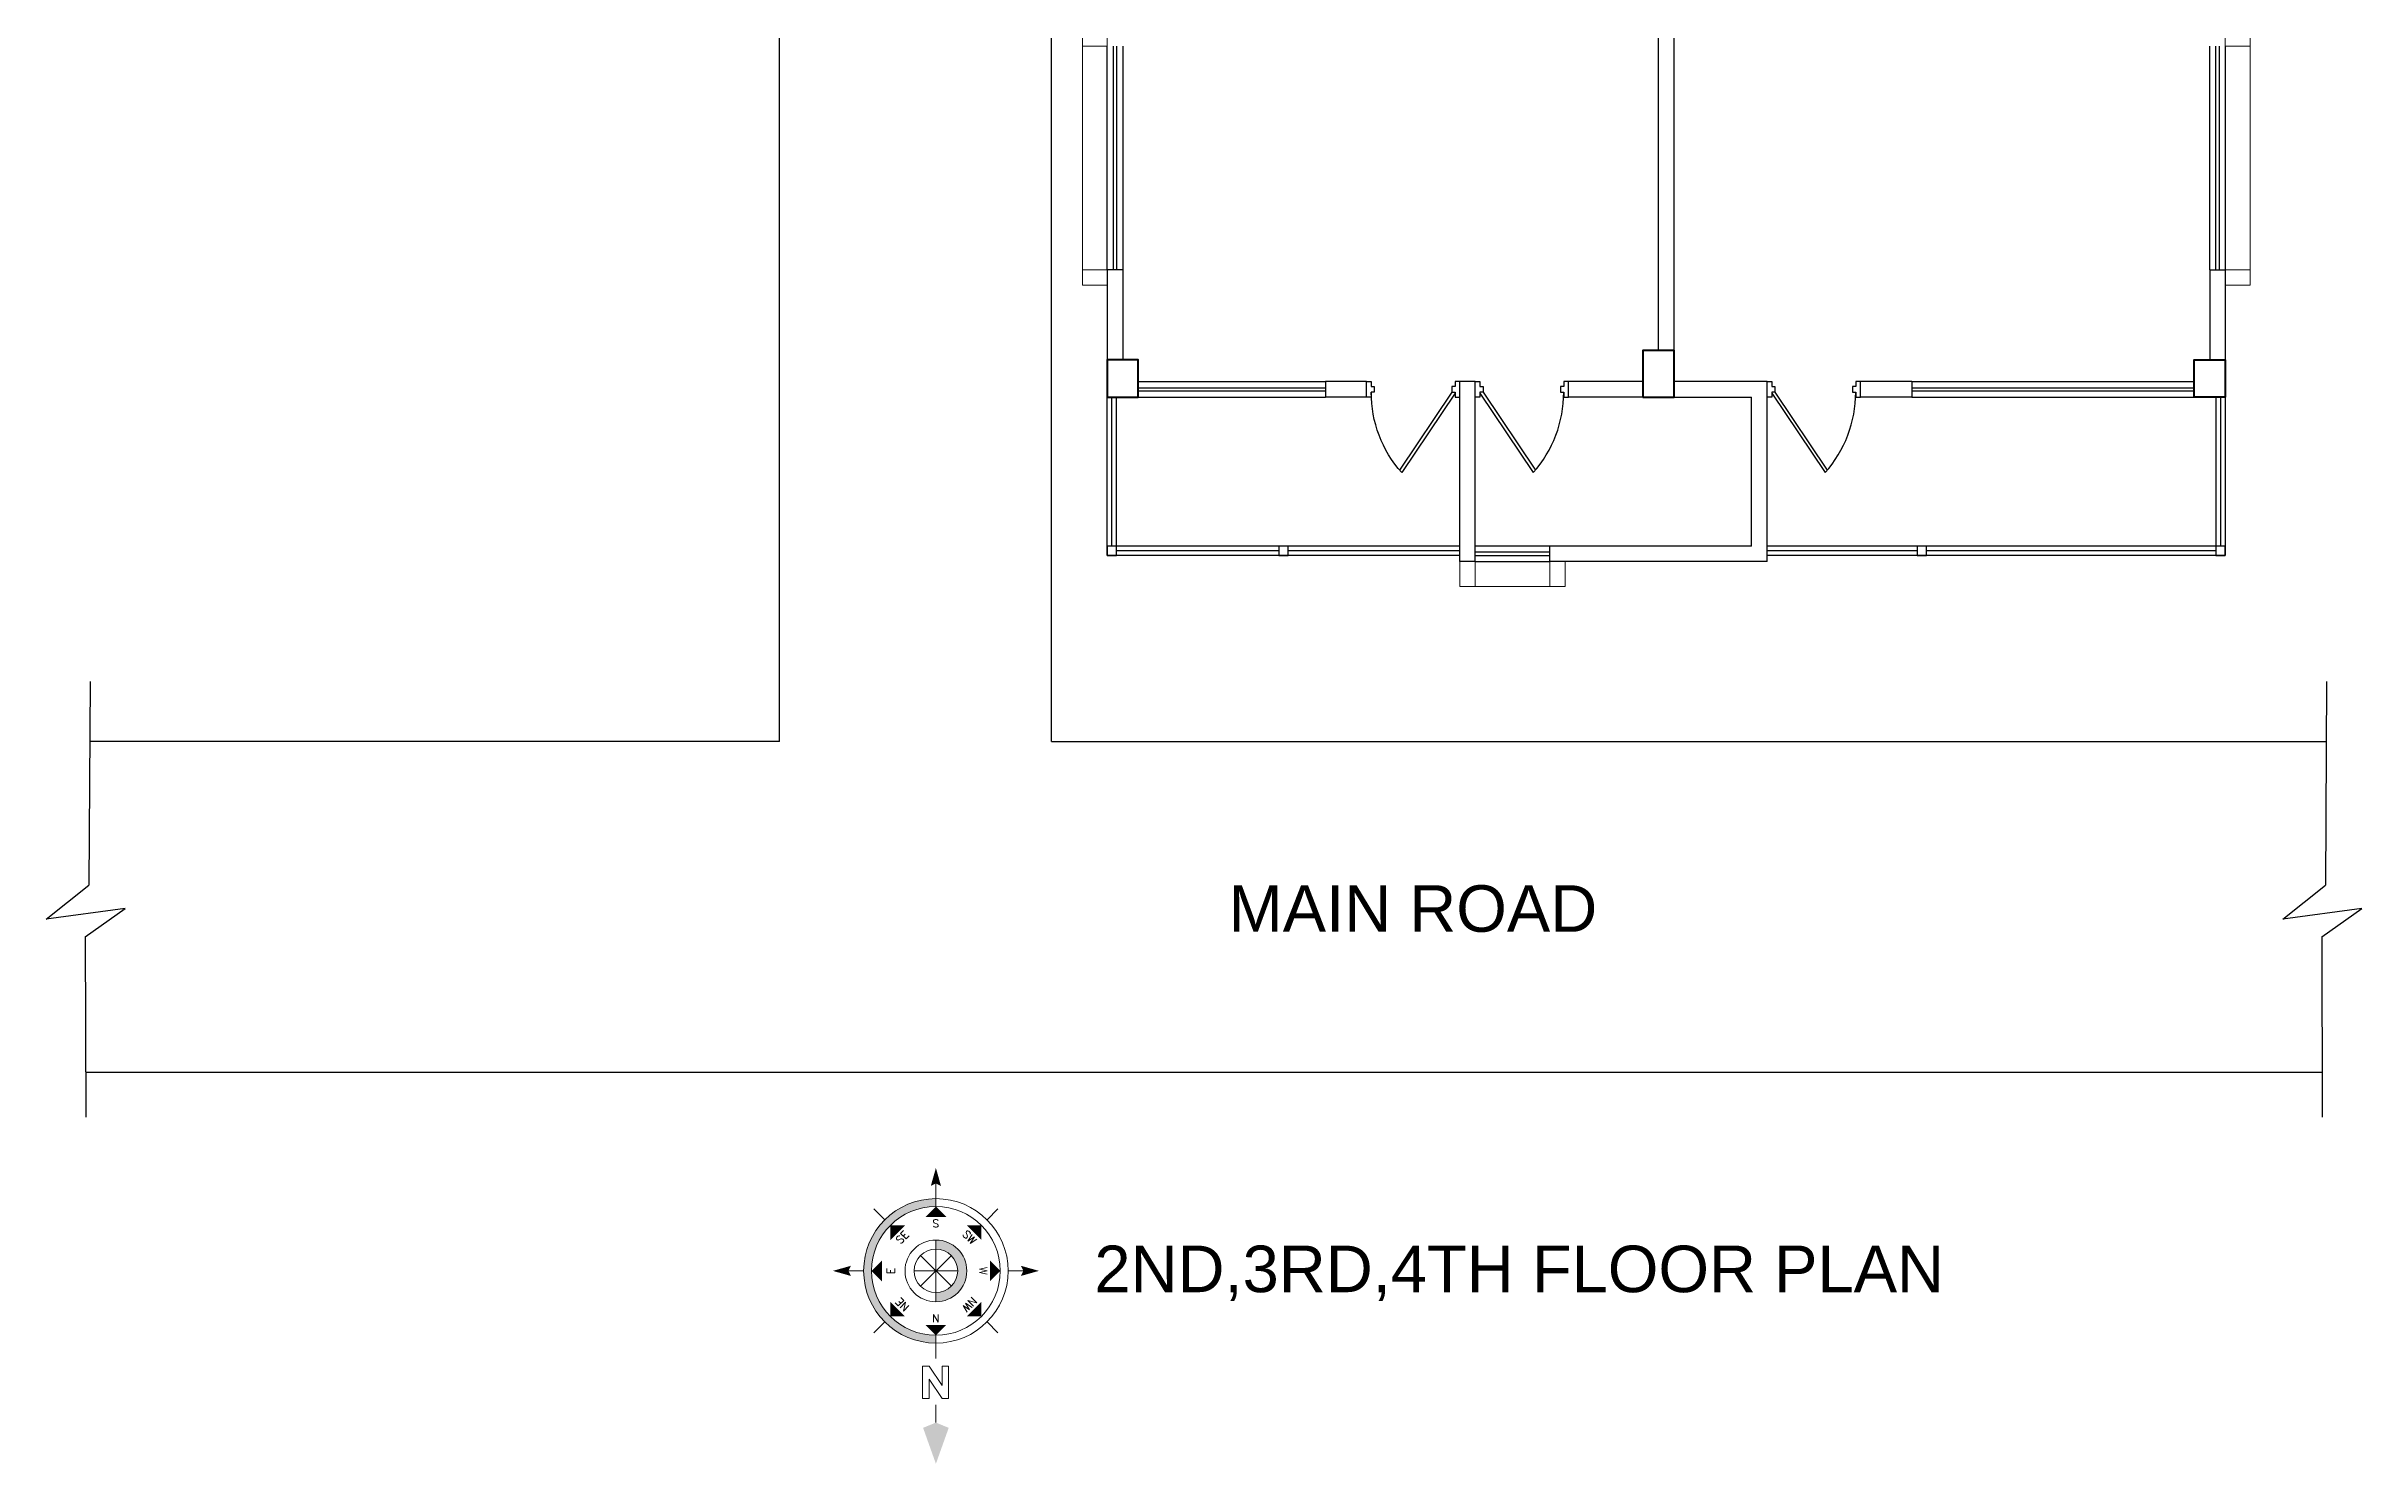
# Model space of a CAD drawing. Header units: inches. Extents: x -54558 to 35158, y -4190 to 41945.
# Drawn here: x 2861 to 3607, y 4957 to 5413 of the extents above; entities that cross this region are included whole.
import ezdxf
from ezdxf.enums import TextEntityAlignment as Align

# ---------------------------------------------------------------- set-up
doc = ezdxf.new("R2010")
doc.units = ezdxf.units.IN
doc.header["$MEASUREMENT"] = 0
doc.linetypes.add('Dash 1_16_', pattern=[3.175, 1.5875, -1.5875])
doc.layers.get('0').update_dxf_attribs({"true_color": 0xe4c8de})
for name, color, linetype, lineweight in [('A-FURN-FIXD', 44, 'Continuous', 9), ('A_WALL', 7, 'Continuous', 30), ('colum', 241, 'Continuous', 40), ('railing', 6, 'Continuous', 5), ('ROAD', 251, 'Continuous', 30), ('sanshade', 252, 'Continuous', 5), ('Ver', 144, 'Continuous', 30), ('Wall-02', 7, 'Continuous', 30), ('windo', 140, 'Continuous', 25)]:
    doc.layers.add(name, color=color, linetype=linetype, lineweight=lineweight)
doc.layers.add('door', color=34, linetype='Continuous')
doc.layers.add('title', color=7, linetype='Continuous')
doc.styles.add('Arial', font='arial.ttf')
doc.styles.add('ROMANS', font='romans.shx', dxfattribs={"width": 0.8})

# ---------------------------------------------------------------- blocks, each defined once
blk = doc.blocks.new('tyer')
at = {"layer": 'sanshade'}
for points in [[(-25800.79, -9018.32), (-25792.79, -9018.32), (-25792.79, -9023.32), (-25800.79, -9023.32)], [(-25800.79, -9018.32), (-25792.79, -9018.32), (-25792.79, -9100.32), (-25800.79, -9100.32)], [(-25800.79, -9095.32), (-25792.79, -9095.32), (-25792.79, -9100.32), (-25800.79, -9100.32)]]:
    blk.add_lwpolyline(points, close=True, dxfattribs=at)
blk = doc.blocks.new('tw4')
at = {"layer": 'sanshade'}
for points in [[(-25480.79, -8923.32), (-25472.79, -8923.32), (-25472.79, -8928.32), (-25480.79, -8928.32)], [(-25480.79, -8928.32), (-25472.79, -8928.32), (-25472.79, -8952.32), (-25480.79, -8952.32)], [(-25480.79, -8957.32), (-25472.79, -8957.32), (-25472.79, -8952.32), (-25480.79, -8952.32)]]:
    blk.add_lwpolyline(points, close=True, dxfattribs=at)
blk = doc.blocks.new('Anno_North_J_Metric')
at = {"layer": 'title', "lineweight": 18}
h = blk.add_hatch(color=256, dxfattribs=at)
h.paths.add_polyline_path([(4.17, 0), (4.68, 0, 1), (-4.68, 0), (-4.17, 0, -1)])
h.paths.add_polyline_path([(-1.41, 0), (-2, 0, 1), (2, 0), (1.41, 0, -1)])
for p, q in [((0, 4.68), (0, 5.67)), ((-3.31, 3.31), (-4.01, 4.01)), ((3.31, 3.31), (4.01, 4.01)), ((-8.67, 0), (-9.83, 0)), ((-8.27, 0.86), (-6.17, 0.86)), ((-8.27, 0.44), (-8.27, 0.86)), ((-7.01, 0.44), (-8.27, 0.44)), ((-8.27, -0.4), (-7.01, 0.44)), ((-6.17, 0.44), (-7.43, -0.4)), ((-6.17, 0.86), (-6.17, 0.44)), ((-4.68, 0), (-5.67, 0)), ((-4.68, 0), (-4.17, 0)), ((1, -1), (-1, 1)), ((1, 1), (-1, -1)), ((-1, 1), (1, -1)), ((-1, -1), (1, 1)), ((0, -1.41), (0, 1.41)), ((0, 1.41), (0, -1.41)), ((1.41, 0), (2, 0)), ((4.68, 0), (4.17, 0)), ((4.68, 0), (5.67, 0)), ((-8.27, -0.82), (-8.27, -0.4)), ((-6.17, -0.82), (-8.27, -0.82)), ((-7.43, -0.4), (-6.17, -0.4)), ((-6.17, -0.4), (-6.17, -0.82)), ((-1.41, 0), (-2, 0)), ((1.41, 0), (-1.41, 0)), ((-1.41, 0), (1.41, 0)), ((-3.31, -3.31), (-4.01, -4.01)), ((3.31, -3.31), (4.01, -4.01)), ((0, -4.68), (0, -5.67))]:
    blk.add_line(p, q, dxfattribs=at)
for radius in [4.68, 4.17, 2, 1.41]:
    blk.add_circle((0, 0), radius, dxfattribs=at)
for points in [[(-0.33, 5.5), (0, 5.67), (0, 6.67)], [(0, 6.67), (0.33, 5.5), (0, 5.67)], [(0, 4.17), (0.67, 3.5), (-0.67, 3.5)], [(-2.95, 2.95), (-2, 2.95), (-2.95, 2)], [(2.95, 2.95), (2.95, 2), (2, 2.95)], [(-9.83, 0), (-10.17, 0.83), (-12.5, 0)], [(-12.5, 0), (-10.17, -0.83), (-9.83, 0)], [(-4.17, 0), (-3.5, 0.67), (-3.5, -0.67)], [(4.17, 0), (3.5, -0.67), (3.5, 0.67)], [(5.5, 0.33), (5.67, 0), (6.67, 0)], [(6.67, 0), (5.5, -0.33), (5.67, 0)], [(-2.95, -2.95), (-2.95, -2), (-2, -2.95)], [(2.95, -2.95), (2, -2.95), (2.95, -2)], [(0, -4.17), (-0.67, -3.5), (0.67, -3.5)], [(0, -6.67), (-0.33, -5.5), (0, -5.67)], [(0.33, -5.5), (0, -5.67), (0, -6.67)]]:
    blk.add_solid(points, dxfattribs=at)
at = {"layer": 'title', "lineweight": 18, "style": 'ROMANS'}
blk.add_text('E', height=0.5, dxfattribs=at).set_placement((0, 2.67), align=Align.CENTER)
for s, rotation, p in [('NE', 45, (-2, 2)), ('SE', 315, (2, 2)), ('N', 90, (-2.83, 0)), ('S', 90, (3.33, 0)), ('NW', 135, (-2, -2)), ('W', 180, (0, -2.83)), ('SW', 225, (2, -2))]:
    blk.add_text(s, height=0.5, rotation=rotation, dxfattribs=at).set_placement(p, align=Align.CENTER)
blk = doc.blocks.new('North')
at = {"layer": 'title', "linetype": 'Dash 1_16_', "lineweight": 20, "xscale": 79.54979519464541, "yscale": 79.54979519464541, "zscale": 79.54979519464541, "rotation": 270}
blk.add_blockref('Anno_North_J_Metric', (8025510, 1107807), dxfattribs=at)
blk = doc.blocks.new('jj')
at = {"layer": 'door'}
for p, q in [((11000.83, 10306.39), (11025.92, 10323.24)), ((11001.13, 10305.39), (11026.7, 10322.56))]:
    blk.add_line(p, q, dxfattribs=at)
for points in [[(11000.83, 10331.39), (11000.83, 10332.39), (11002.37, 10332.39), (11002.37, 10333.89), (10997.37, 10333.89), (10997.37, 10332.39), (10998.91, 10332.39), (10998.91, 10331.39)], [(11000.83, 10306.39), (11000.83, 10305.39), (11002.37, 10305.39), (11002.37, 10303.89), (10997.37, 10303.89), (10997.37, 10305.39), (10998.91, 10305.39), (10998.91, 10306.39)]]:
    blk.add_lwpolyline(points, close=True, dxfattribs=at)
blk.add_arc((11000.83, 10293.39), 39, 48.42656, 90, dxfattribs=at)

msp = doc.modelspace()

# ---------------------------------------------------------------- linework, layer by layer
at = {"layer": 'A_WALL', "ltscale": 0.25}
msp.add_line((3385.535, 5300.181), (3410.535, 5300.181), dxfattribs=at)
at = {"layer": 'colum'}
for points in [[(3203.035, 5300.181), (3213.035, 5300.181), (3213.035, 5312.181), (3203.035, 5312.181)], [(3375.535, 5300.181), (3385.535, 5300.181), (3385.535, 5315.181), (3375.535, 5315.181)], [(3563.035, 5300.181), (3553.035, 5300.181), (3553.035, 5312.181), (3563.035, 5312.181)]]:
    msp.add_lwpolyline(points, close=True, dxfattribs=at)
at = {"layer": 'ROAD'}
for p, q in [((3097.476, 5189.181), (3097.476, 6114.378)), ((3185.035, 5189.181), (3185.035, 6113.115)), ((2875.492, 5208.555), (2875.139, 5142.913)), ((3595.641, 5208.555), (3595.288, 5142.913)), ((3097.476, 5189.181), (2875.388, 5189.181)), ((3185.035, 5189.181), (3595.536, 5189.181)), ((2861.414, 5131.969), (2875.139, 5142.913)), ((3581.563, 5131.969), (3595.288, 5142.913)), ((2886.819, 5135.419), (2861.414, 5131.969)), ((2873.935, 5126.335), (2886.819, 5135.419)), ((3606.968, 5135.419), (3581.563, 5131.969)), ((3594.084, 5126.335), (3606.968, 5135.419)), ((2873.935, 5126.335), (2874.12, 5068.193)), ((3594.084, 5126.335), (3594.268, 5068.193)), ((2874.074, 5082.701), (3594.222, 5082.701))]:
    msp.add_line(p, q, dxfattribs=at)
at = {"layer": 'Ver'}
for points in [[(3316.535, 5249.181), (3203.035, 5249.181), (3203.035, 5300.181)], [(3316.535, 5252.181), (3206.035, 5252.181), (3206.035, 5300.181)], [(3560.035, 5300.181), (3560.035, 5252.181), (3415.535, 5252.181)], [(3563.035, 5300.181), (3563.035, 5249.181), (3415.535, 5249.181)]]:
    msp.add_lwpolyline(points, dxfattribs=at)
at = {"layer": 'Wall-02'}
for p, q in [((3380.535, 5315.181), (3380.535, 5439.181)), ((3385.535, 5315.181), (3385.535, 5439.181)), ((3203.035, 5341.181), (3203.035, 5312.181)), ((3208.035, 5341.181), (3203.035, 5341.181)), ((3208.035, 5341.181), (3208.035, 5312.181)), ((3558.035, 5341.181), (3558.035, 5312.181)), ((3558.035, 5341.181), (3563.035, 5341.181)), ((3563.035, 5341.181), (3563.035, 5312.181)), ((3286.535, 5305.181), (3273.334, 5305.181)), ((3273.334, 5305.181), (3273.334, 5300.181)), ((3286.535, 5300.181), (3286.535, 5305.181)), ((3321.535, 5305.181), (3316.535, 5305.181)), ((3316.535, 5247.181), (3316.535, 5305.181)), ((3321.535, 5247.181), (3321.535, 5305.181)), ((3375.535, 5305.181), (3351.535, 5305.181)), ((3415.535, 5305.181), (3385.535, 5305.181)), ((3415.535, 5247.181), (3415.535, 5305.181)), ((3462.064, 5305.181), (3445.535, 5305.181)), ((3445.535, 5300.181), (3445.535, 5305.181)), ((3462.064, 5305.181), (3462.064, 5300.181)), ((3286.535, 5300.181), (3273.334, 5300.181)), ((3375.535, 5300.181), (3351.535, 5300.181)), ((3410.535, 5252.181), (3410.535, 5300.181)), ((3462.064, 5300.181), (3445.535, 5300.181)), ((3410.535, 5252.181), (3345.535, 5252.181)), ((3345.535, 5247.181), (3345.535, 5252.181)), ((3321.535, 5247.181), (3316.535, 5247.181)), ((3415.535, 5247.181), (3345.535, 5247.181))]:
    msp.add_line(p, q, dxfattribs=at)
at = {"layer": 'windo'}
for p, q in [((3203.035, 5341.181), (3203.035, 5413.181)), ((3205.035, 5341.181), (3205.035, 5413.181)), ((3206.035, 5413.181), (3206.035, 5341.181)), ((3208.035, 5413.181), (3208.035, 5341.181)), ((3558.035, 5341.181), (3558.035, 5413.181)), ((3560.035, 5341.181), (3560.035, 5413.181)), ((3561.035, 5413.181), (3561.035, 5341.181)), ((3563.035, 5413.181), (3563.035, 5341.181)), ((3213.035, 5305.181), (3273.334, 5305.181)), ((3213.035, 5303.181), (3273.334, 5303.181)), ((3213.035, 5302.181), (3273.334, 5302.181)), ((3462.064, 5305.181), (3553.035, 5305.181)), ((3462.064, 5303.181), (3553.035, 5303.181)), ((3462.064, 5302.181), (3553.035, 5302.181)), ((3213.035, 5300.181), (3273.334, 5300.181)), ((3462.064, 5300.181), (3553.035, 5300.181)), ((3345.535, 5252.181), (3321.535, 5252.181)), ((3345.535, 5250.181), (3321.535, 5250.181)), ((3321.535, 5249.181), (3345.535, 5249.181)), ((3321.535, 5247.181), (3345.535, 5247.181))]:
    msp.add_line(p, q, dxfattribs=at)
for points in [[(3204.535, 5252.181), (3204.535, 5300.181)], [(3561.535, 5300.181), (3561.535, 5252.181)], [(3258.285, 5250.681), (3206.035, 5250.681)], [(3316.535, 5250.681), (3261.285, 5250.681)], [(3463.785, 5250.681), (3415.535, 5250.681)], [(3560.035, 5250.681), (3466.785, 5250.681)]]:
    msp.add_lwpolyline(points, dxfattribs=at)
for points in [[(3206.035, 5252.181), (3203.035, 5252.181), (3203.035, 5249.181), (3206.035, 5249.181)], [(3261.285, 5252.181), (3258.285, 5252.181), (3258.285, 5249.181), (3261.285, 5249.181)], [(3466.785, 5252.181), (3463.785, 5252.181), (3463.785, 5249.181), (3466.785, 5249.181)], [(3563.035, 5252.181), (3560.035, 5252.181), (3560.035, 5249.181), (3563.035, 5249.181)]]:
    msp.add_lwpolyline(points, close=True, dxfattribs=at)

# ---------------------------------------------------------------- block references
at = {"layer": 'A-FURN-FIXD', "lineweight": 30, "xscale": 0.0625, "yscale": 0.0625, "zscale": 0.0625, "rotation": 180}
msp.add_blockref('North', (504742.237, 74256.64), dxfattribs=at)
at = {"layer": 'A_WALL', "xscale": -1, "rotation": 90}
msp.add_blockref('jj', (13620.423, 16302.546), dxfattribs=at)
at = {"layer": 'A_WALL', "rotation": 270}
for p in [(-6982.354, 16302.546), (-6888.354, 16302.546)]:
    msp.add_blockref('jj', p, dxfattribs=at)
at = {"layer": 'colum', "rotation": 90}
msp.add_blockref('tw4', (-5606.785, 30719.969), dxfattribs=at)
at = {"layer": 'railing'}
for p in [(28995.823, 14436.501), (29363.823, 14436.501)]:
    msp.add_blockref('tyer', p, dxfattribs=at)

# ---------------------------------------------------------------- texts
at = {"char_height": 15, "attachment_point": 1, "style": 'Arial'}
for s, insert, width in [('MAIN ROAD', (3242.081, 5142.926), 161.39351), ('2ND,3RD,4TH FLOOR PLAN', (3198.884, 5026.837), 343.72885)]:
    msp.add_mtext(s, dxfattribs=dict(at, insert=insert, width=width))

doc.saveas('drawing.dxf')
